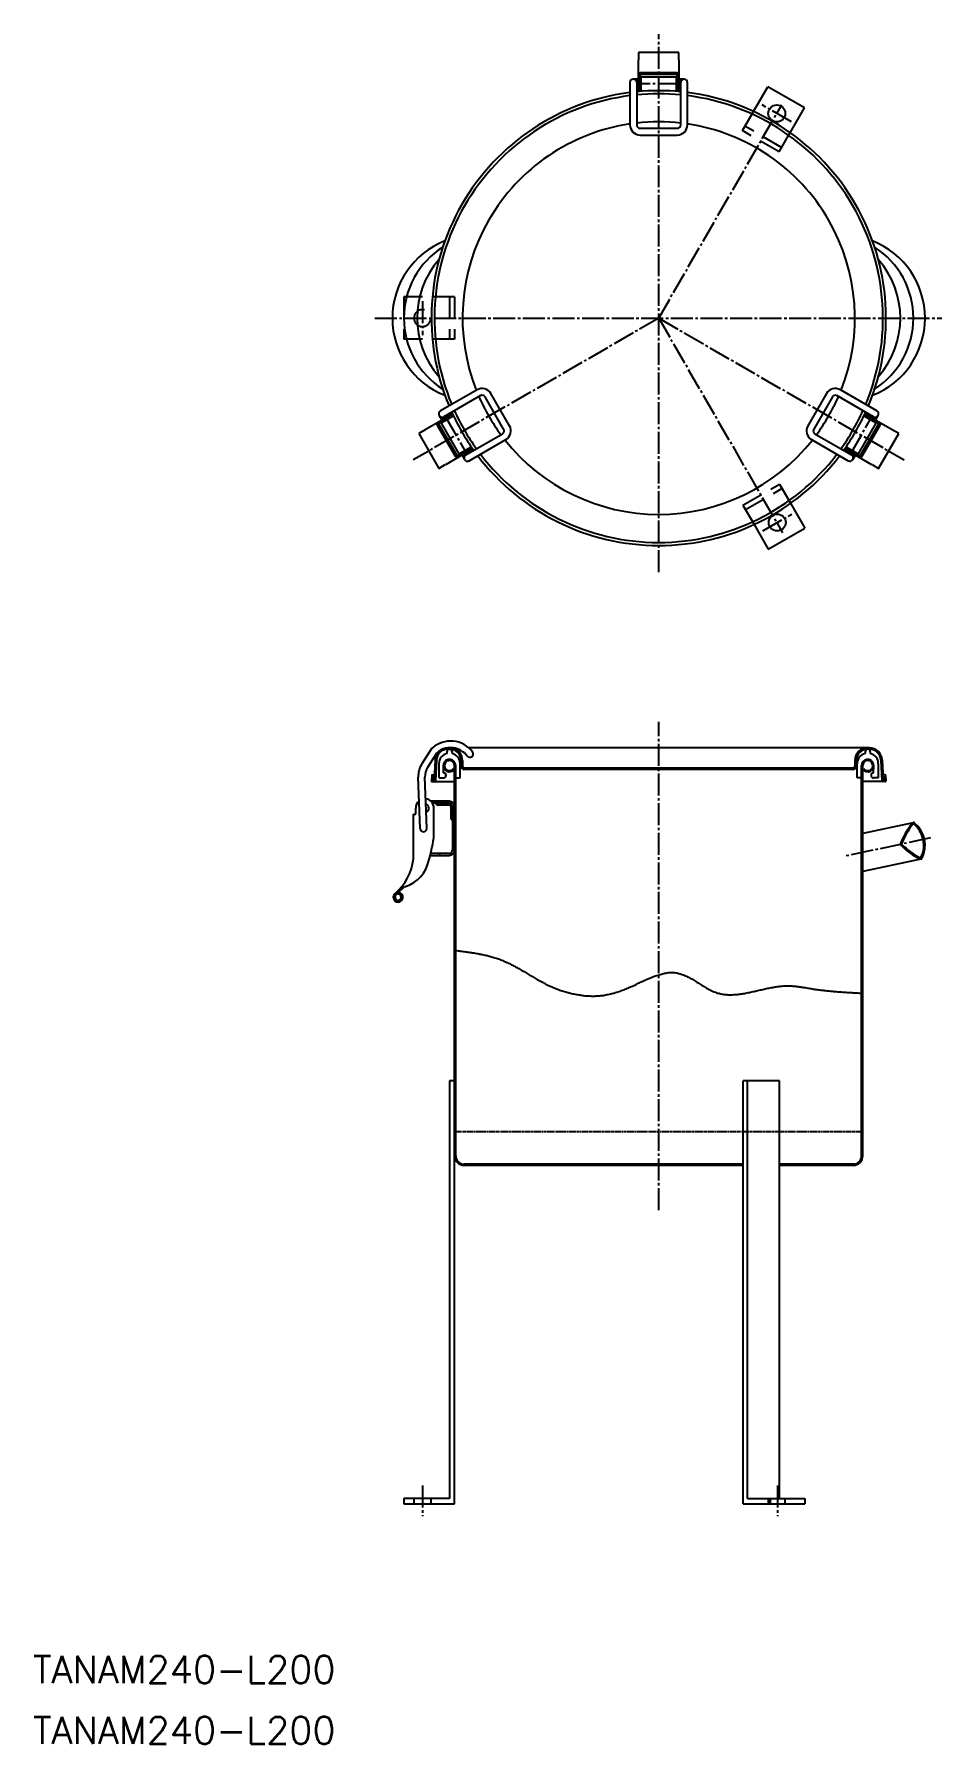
# Model space of a CAD drawing. Extents: x 254 to 791, y -216 to 795.
import ezdxf

# ---------------------------------------------------------------- set-up
doc = ezdxf.new("R2010")
doc.units = 0
for name, pattern in [('CENTER', [17.5, 13, -1.5, 1.5, -1.5]), ('DASHED', [19.05, 12.7, -6.35]), ('PHANTOM', [2.5, 1.25, -0.25, 0.25, -0.25, 0.25, -0.25])]:
    doc.linetypes.add(name, pattern=pattern)
doc.layers.get('0').update_dxf_attribs({"linetype": 'CONTINUOUS'})
doc.layers.add('CENTER', color=1, linetype='CENTER')
doc.styles.get("Standard").update_dxf_attribs({"font": 'txt.shx', "bigfont": '@extfont2.shx'})

msp = doc.modelspace()

# ---------------------------------------------------------------- linework, layer by layer
at = {"color": 7, "linetype": 'CONTINUOUS'}
for p, q in [((611.1, 760.7), (611.1, 779.5)), ((611.2, 779.5), (611.1, 779.5)), ((635, 783.9), (611.2, 783.9)), ((611.2, 783.9), (611.2, 779.5)), ((635, 779.5), (635, 783.9)), ((635.1, 779.5), (635, 779.5)), ((635.1, 779.5), (635.1, 760.7)), ((611.1, 768.1), (608.1, 768.1)), ((612.1, 770.7), (611.1, 770.7)), ((634.1, 770.9), (612.1, 770.9)), ((612.1, 770.9), (612.1, 760.8)), ((633.8, 771.9), (612.3, 771.9)), ((633.6, 769.3), (612.6, 769.3)), ((612.6, 769.3), (612.6, 760.9)), ((633.6, 760.9), (633.6, 769.3)), ((634.1, 760.8), (634.1, 770.9)), ((635.1, 770.7), (634.1, 770.7)), ((638.1, 768.1), (635.1, 768.1)), ((635.1, 768), (635.8, 768)), ((635.8, 768), (635.8, 762.5)), ((606.1, 766.1), (606.1, 741.1)), ((610.1, 766.1), (610.1, 741.1)), ((610.4, 764.1), (610.1, 764.1)), ((610.4, 767.5), (610.4, 763)), ((611.1, 767.5), (610.4, 767.5)), ((610.4, 763), (611.1, 763)), ((612.6, 767.3), (612.1, 767.3)), ((612.6, 763.3), (612.1, 763.3)), ((634.1, 767.3), (633.6, 767.3)), ((634.1, 763.3), (633.6, 763.3)), ((635.8, 762.5), (635.1, 762.5)), ((635.8, 764.1), (636.1, 764.1)), ((636.1, 741.1), (636.1, 766.1)), ((640.1, 741.1), (640.1, 766.1)), ((679.2, 749), (687.6, 763.7)), ((709.3, 751.2), (687.6, 763.7)), ((700.8, 736.5), (709.3, 751.2)), ((612.1, 739.1), (634.1, 739.1)), ((612.1, 735.1), (634.1, 735.1)), ((515.7, 584.5), (494, 572)), ((517.7, 581.1), (496, 568.6)), ((531.4, 561.3), (520.4, 580.3)), ((534.9, 563.3), (523.9, 582.3)), ((722.3, 582.3), (711.3, 563.3)), ((725.8, 580.3), (714.8, 561.3)), ((750.1, 568.6), (728.5, 581.1)), ((752.1, 572), (730.5, 584.5)), ((485, 561), (501.2, 570.4)), ((501.6, 569.5), (492.9, 564.4)), ((493.3, 569.3), (494.8, 566.7)), ((494.5, 567.3), (499.3, 570.1)), ((501.8, 569), (494.5, 564.8)), ((494.8, 566.7), (494.5, 567.3)), ((496, 566.2), (496.2, 565.8)), ((497.9, 569.3), (497.8, 569.6)), ((499.3, 570.1), (499.6, 569.5)), ((499.5, 568.2), (499.7, 567.8)), ((751.7, 564.8), (744.4, 569)), ((753.3, 564.4), (744.6, 569.5)), ((745, 570.4), (761.2, 561)), ((746.5, 567.8), (746.7, 568.2)), ((747.3, 569.8), (747, 569.2)), ((751.2, 567.6), (747.3, 569.8)), ((748.3, 569.3), (748.4, 569.6)), ((749.9, 565.8), (750.2, 566.2)), ((750.9, 567), (751.2, 567.6)), ((751.4, 566.7), (752.9, 569.3)), ((485, 560.9), (481.2, 558.7)), ((481.2, 558.7), (493.1, 538.1)), ((485, 561), (485, 560.9)), ((492.1, 563.7), (502.9, 545.1)), ((492.6, 565.4), (493.1, 564.5)), ((492.9, 564.4), (503.9, 545.4)), ((494.5, 564.8), (505, 546.6)), ((509, 546), (530.7, 558.5)), ((715.5, 558.5), (737.1, 546)), ((741.2, 546.6), (751.7, 564.8)), ((742.3, 545.4), (753.3, 564.4)), ((743.3, 545.1), (754, 563.7)), ((753.1, 564.5), (753.6, 565.4)), ((753.1, 538.1), (765, 558.7)), ((761.2, 560.9), (761.2, 561)), ((765, 558.7), (761.2, 560.9)), ((513.2, 549.6), (497, 540.2)), ((503.9, 545.4), (512.6, 550.4)), ((505, 546.6), (512.3, 550.8)), ((506.7, 547.6), (507, 547.2)), ((506.8, 545.9), (508.3, 543.3)), ((507.3, 546.2), (507.6, 545.6)), ((507.6, 545.6), (511.5, 547.8)), ((510.2, 549.6), (510.5, 549.2)), ((510.6, 547.3), (510.8, 547)), ((511, 542.6), (532.7, 555.1)), ((511.5, 547.8), (511.2, 548.4)), ((713.5, 555.1), (735.1, 542.6)), ((749.2, 540.2), (733, 549.6)), ((733.6, 550.4), (742.3, 545.4)), ((733.9, 550.8), (741.2, 546.6)), ((734.2, 548.1), (734.6, 548.7)), ((739, 545.3), (734.2, 548.1)), ((735.6, 547.3), (735.4, 547)), ((735.7, 549.2), (736, 549.6)), ((737.9, 543.3), (739.4, 545.9)), ((739.3, 545.9), (739, 545.3)), ((739.2, 547.2), (739.4, 547.6)), ((493.1, 538.1), (496.9, 540.3)), ((496.9, 540.3), (497, 540.2)), ((504.1, 545.5), (504.6, 544.6)), ((741.6, 544.6), (742.1, 545.5)), ((749.2, 540.2), (749.3, 540.3)), ((749.3, 540.3), (753.1, 538.1)), ((701.1, 517.5), (709.5, 502.8)), ((679.5, 504.9), (687.9, 490.3)), ((687.9, 490.3), (709.5, 502.8)), ((483.2, 363.6), (489.2, 372.8)), ((486.5, 361.4), (492.2, 370.2)), ((491, 365.8), (490.3, 353.7)), ((491.8, 365.7), (491.1, 353.3)), ((497.9, 370.6), (497.9, 369.6)), ((501.6, 372.9), (498.4, 372.9)), ((498.4, 372.1), (499.6, 372.1)), ((500.9, 370.6), (500.9, 369.6)), ((506.3, 365.4), (506.3, 361.9)), ((507.1, 365.4), (507.1, 361.9)), ((747.7, 372.9), (510.9, 372.9)), ((739.1, 365.4), (739.1, 361.9)), ((739.9, 365.4), (739.9, 361.9)), ((745.2, 370.6), (745.2, 369.6)), ((747.7, 372.1), (746.6, 372.1)), ((748.2, 370.6), (748.2, 369.6)), ((754.4, 365.7), (755.1, 353.3)), ((755.2, 365.8), (755.9, 353.7)), ((482, 325.3), (480.9, 355.5)), ((486, 325.4), (484.9, 355.6)), ((488.9, 356.5), (488.7, 353.3)), ((489.3, 356.9), (490.1, 356.9)), ((489.6, 356.1), (489.5, 353.7)), ((489.6, 354.9), (490.4, 354.9)), ((493.2, 355.1), (493.2, 363.5)), ((493.2, 355.1), (495.9, 355.1)), ((495.9, 358.1), (495.8, 362.3)), ((502.4, 360.3), (501.8, 360.7)), ((502.4, 131.8), (502.4, 362.4)), ((503.1, 131.8), (503.1, 362.4)), ((503.1, 355.1), (505.7, 355.1)), ((505.7, 355.1), (505.7, 363.5)), ((738.1, 360.9), (508.1, 360.9)), ((738.1, 360.1), (508.1, 360.1)), ((740.5, 355.1), (740.5, 363.5)), ((743.1, 355.1), (740.5, 355.1)), ((743.1, 131.8), (743.1, 362.4)), ((743.8, 131.8), (743.8, 362.4)), ((743.8, 360.3), (744.4, 360.7)), ((750.2, 358.1), (750.4, 362.3)), ((753, 355.1), (750.2, 355.1)), ((753, 355.1), (753, 363.5)), ((756.6, 354.9), (755.8, 354.9)), ((756.9, 356.9), (756.1, 356.9)), ((756.5, 356.1), (756.7, 353.7)), ((757.3, 356.5), (757.5, 353.3)), ((489.1, 352.9), (502.4, 352.9)), ((489.5, 353.7), (490.3, 353.7)), ((757.1, 352.9), (743.8, 352.9)), ((756.7, 353.7), (755.9, 353.7)), ((478.2, 310.2), (478.2, 333.7)), ((478.2, 333.7), (479.4, 333.7)), ((479.4, 333.7), (479.4, 337.3)), ((499.2, 341.3), (488.4, 341.3)), ((499.2, 340.1), (489.4, 340.1)), ((490.2, 319.7), (490.2, 337.3)), ((499.2, 339.1), (492.7, 339.1)), ((500.2, 338.1), (500.2, 331.6)), ((501.2, 338.1), (501.2, 312.5)), ((773.5, 328.6), (743.8, 322.3)), ((488, 309.3), (499.2, 309.3)), ((499.2, 310.5), (488.3, 310.5)), ((493.4, 310.5), (493.4, 309.3)), ((778.1, 307.1), (743.8, 299.8)), ((469.4, 289), (467, 286.6)), ((470.1, 288.3), (467.7, 285.9)), ((469.3, 287.4), (469.2, 286.4)), ((499.4, 176.1), (499.4, -70.9)), ((502.4, 176.1), (499.4, 176.1)), ((502.4, -73.9), (502.4, 176.1)), ((673, -73.9), (673, 176.1)), ((694.6, 176.1), (673, 176.1)), ((675.6, -70.9), (675.6, 176.1)), ((694.6, -70.9), (694.6, 176.1)), ((673, 126.8), (508.1, 126.8)), ((673, 126.1), (508.1, 126.1)), ((717.5, 126.8), (694.6, 126.8)), ((716.8, 126.1), (694.6, 126.1)), ((738.8, 126.8), (716.8, 126.8)), ((738.8, 126.1), (716.8, 126.1)), ((499.4, -70.9), (472.4, -70.9)), ((472.4, -70.9), (472.4, -73.9)), ((472.4, -73.9), (502.4, -73.9)), ((673, -73.9), (709.5, -73.9)), ((675.6, -70.9), (709.5, -70.9)), ((687.9, -70.9), (687.9, -73.9)), ((709.5, -70.9), (709.5, -73.9))]:
    msp.add_line(p, q, dxfattribs=at)
at = {"color": 3, "linetype": 'DASHED'}
for p, q in [((672.6, 737.7), (679.2, 749)), ((695.8, 727.8), (674.1, 740.3)), ((694.3, 725.2), (672.6, 737.7)), ((694.3, 725.2), (700.8, 736.5)), ((480.9, 639.4), (472.4, 639.4)), ((472.4, 639.4), (472.4, 614.4)), ((502.4, 639.4), (480.9, 639.4)), ((499.4, 639.4), (499.4, 614.4)), ((502.4, 639.4), (502.4, 614.4)), ((480.9, 614.4), (472.4, 614.4)), ((502.4, 614.4), (480.9, 614.4)), ((672.9, 516.3), (694.5, 528.8)), ((674.4, 513.7), (696, 526.2)), ((694.5, 528.8), (701.1, 517.5)), ((672.9, 516.3), (679.5, 504.9)), ((478.4, -70.9), (478.4, -73.9)), ((488.4, -70.9), (488.4, -73.9)), ((689, -70.9), (689, -73.9)), ((697.6, -70.9), (697.6, -73.9))]:
    msp.add_line(p, q, dxfattribs=at)
at = {"color": 3, "linetype": 'PHANTOM'}
msp.add_line((502.4, 146.1), (743.8, 146.1), dxfattribs=at)
at = {"color": 3}
msp.add_polyline3d([(502.4, 253.2, 0), (503.1, 253.1, 0), (503.8, 253.1, 0), (504.5, 253, 0), (505.3, 252.9, 0), (506, 252.8, 0), (506.7, 252.7, 0), (507.4, 252.6, 0), (508.1, 252.5, 0), (508.9, 252.4, 0), (509.6, 252.3, 0), (510.3, 252.2, 0), (511, 252.1, 0), (511.7, 252, 0), (512.4, 251.9, 0), (513.1, 251.8, 0), (513.9, 251.7, 0), (514.6, 251.5, 0), (515.3, 251.4, 0), (516, 251.3, 0), (516.7, 251.2, 0), (517.4, 251, 0), (518.1, 250.9, 0), (518.8, 250.7, 0), (519.5, 250.6, 0), (520.2, 250.4, 0), (520.9, 250.3, 0), (521.6, 250.1, 0), (522.2, 249.9, 0), (522.9, 249.8, 0), (523.6, 249.6, 0), (524.3, 249.4, 0), (525, 249.2, 0), (525.6, 249, 0), (526.3, 248.8, 0), (527, 248.6, 0), (527.7, 248.4, 0), (528.3, 248.1, 0), (529, 247.9, 0), (529.6, 247.6, 0), (530.3, 247.4, 0), (530.9, 247.1, 0), (531.6, 246.8, 0), (532.2, 246.6, 0), (532.9, 246.3, 0), (533.5, 246, 0), (534.1, 245.7, 0), (534.8, 245.4, 0), (535.4, 245.1, 0), (536, 244.7, 0), (536.7, 244.4, 0), (537.3, 244.1, 0), (537.9, 243.8, 0), (538.5, 243.4, 0), (539.2, 243.1, 0), (539.8, 242.7, 0), (540.4, 242.4, 0), (541, 242, 0), (541.6, 241.7, 0), (542.2, 241.3, 0), (542.9, 240.9, 0), (543.5, 240.6, 0), (544.1, 240.2, 0), (544.7, 239.9, 0), (545.3, 239.5, 0), (545.9, 239.1, 0), (546.5, 238.8, 0), (547.2, 238.4, 0), (547.8, 238, 0), (548.4, 237.7, 0), (549, 237.3, 0), (549.6, 236.9, 0), (550.3, 236.6, 0), (550.9, 236.2, 0), (551.5, 235.8, 0), (552.1, 235.5, 0), (552.8, 235.1, 0), (553.4, 234.8, 0), (554, 234.5, 0), (554.7, 234.1, 0), (555.3, 233.8, 0), (556, 233.5, 0), (556.6, 233.1, 0), (557.2, 232.8, 0), (557.9, 232.5, 0), (558.6, 232.2, 0), (559.2, 231.9, 0), (559.9, 231.6, 0), (560.5, 231.3, 0), (561.2, 231, 0), (561.9, 230.8, 0), (562.6, 230.5, 0), (563.2, 230.2, 0), (563.9, 230, 0), (564.6, 229.7, 0), (565.3, 229.5, 0), (566, 229.3, 0), (566.7, 229, 0), (567.4, 228.8, 0), (568.1, 228.6, 0), (568.8, 228.4, 0), (569.5, 228.2, 0), (570.2, 228, 0), (570.9, 227.9, 0), (571.6, 227.7, 0), (572.3, 227.5, 0), (573, 227.4, 0), (573.7, 227.2, 0), (574.4, 227.1, 0), (575.1, 227, 0), (575.9, 226.9, 0), (576.6, 226.8, 0), (577.3, 226.7, 0), (578, 226.6, 0), (578.7, 226.5, 0), (579.5, 226.4, 0), (580.2, 226.4, 0), (580.9, 226.3, 0), (581.6, 226.3, 0), (582.4, 226.3, 0), (583.1, 226.2, 0), (583.8, 226.2, 0), (584.5, 226.2, 0), (585.3, 226.2, 0), (586, 226.3, 0), (586.7, 226.3, 0), (587.4, 226.3, 0), (588.2, 226.4, 0), (588.9, 226.5, 0), (589.6, 226.5, 0), (590.4, 226.6, 0), (591.1, 226.7, 0), (591.8, 226.8, 0), (592.5, 227, 0), (593.3, 227.1, 0), (594, 227.2, 0), (594.7, 227.4, 0), (595.4, 227.6, 0), (596.2, 227.8, 0), (596.9, 227.9, 0), (597.6, 228.2, 0), (598.3, 228.4, 0), (599, 228.6, 0), (599.7, 228.9, 0), (600.5, 229.1, 0), (601.2, 229.4, 0), (601.9, 229.6, 0), (602.6, 229.9, 0), (603.3, 230.2, 0), (604, 230.5, 0), (604.7, 230.8, 0), (605.4, 231.1, 0), (606.1, 231.4, 0), (606.9, 231.8, 0), (607.6, 232.1, 0), (608.3, 232.4, 0), (609, 232.7, 0), (609.7, 233.1, 0), (610.4, 233.4, 0), (611, 233.7, 0), (611.7, 234, 0), (612.4, 234.4, 0), (613.1, 234.7, 0), (613.8, 235, 0), (614.5, 235.3, 0), (615.2, 235.6, 0), (615.9, 236, 0), (616.6, 236.3, 0), (617.3, 236.6, 0), (617.9, 236.8, 0), (618.6, 237.1, 0), (619.3, 237.4, 0), (620, 237.7, 0), (620.6, 237.9, 0), (621.3, 238.2, 0), (622, 238.4, 0), (622.7, 238.6, 0), (623.3, 238.8, 0), (624, 239, 0), (624.7, 239.2, 0), (625.3, 239.4, 0), (626, 239.5, 0), (626.6, 239.7, 0), (627.3, 239.8, 0), (628, 239.9, 0), (628.6, 240, 0), (629.3, 240, 0), (629.9, 240.1, 0), (630.6, 240.1, 0), (631.2, 240.1, 0), (631.9, 240.1, 0), (632.5, 240, 0), (633.2, 239.9, 0), (633.8, 239.9, 0), (634.4, 239.7, 0), (635.1, 239.6, 0), (635.7, 239.4, 0), (636.3, 239.2, 0), (637, 239, 0), (637.6, 238.8, 0), (638.2, 238.5, 0), (638.9, 238.2, 0), (639.5, 238, 0), (640.1, 237.6, 0), (640.7, 237.3, 0), (641.4, 237, 0), (642, 236.6, 0), (642.6, 236.3, 0), (643.2, 235.9, 0), (643.9, 235.5, 0), (644.5, 235.1, 0), (645.1, 234.7, 0), (645.7, 234.3, 0), (646.4, 233.9, 0), (647, 233.6, 0), (647.6, 233.2, 0), (648.3, 232.8, 0), (648.9, 232.4, 0), (649.5, 232, 0), (650.1, 231.6, 0), (650.8, 231.2, 0), (651.4, 230.8, 0), (652.1, 230.5, 0), (652.7, 230.1, 0), (653.3, 229.8, 0), (654, 229.5, 0), (654.6, 229.2, 0), (655.3, 228.9, 0), (655.9, 228.6, 0), (656.6, 228.4, 0), (657.2, 228.1, 0), (657.9, 227.9, 0), (658.6, 227.8, 0), (659.2, 227.6, 0), (659.9, 227.4, 0), (660.6, 227.3, 0), (661.3, 227.2, 0), (661.9, 227.1, 0), (662.6, 227, 0), (663.3, 227, 0), (664, 226.9, 0), (664.7, 226.9, 0), (665.4, 226.9, 0), (666.1, 226.9, 0), (666.8, 226.9, 0), (667.5, 227, 0), (668.2, 227, 0), (668.9, 227.1, 0), (669.6, 227.1, 0), (670.3, 227.2, 0), (671, 227.3, 0), (671.7, 227.4, 0), (672.4, 227.5, 0), (673.1, 227.6, 0), (673.8, 227.7, 0), (674.5, 227.9, 0), (675.3, 228, 0), (676, 228.2, 0), (676.7, 228.3, 0), (677.4, 228.5, 0), (678.1, 228.6, 0), (678.9, 228.8, 0), (679.6, 228.9, 0), (680.3, 229.1, 0), (681, 229.3, 0), (681.7, 229.4, 0), (682.5, 229.6, 0), (683.2, 229.8, 0), (683.9, 229.9, 0), (684.7, 230.1, 0), (685.4, 230.3, 0), (686.1, 230.4, 0), (686.8, 230.6, 0), (687.6, 230.8, 0), (688.3, 230.9, 0), (689, 231.1, 0), (689.7, 231.2, 0), (690.5, 231.3, 0), (691.2, 231.5, 0), (691.9, 231.6, 0), (692.6, 231.7, 0), (693.4, 231.8, 0), (694.1, 231.9, 0), (694.8, 232, 0), (695.5, 232.1, 0), (696.2, 232.1, 0), (697, 232.2, 0), (697.7, 232.2, 0), (698.4, 232.2, 0), (699.1, 232.3, 0), (699.8, 232.3, 0), (700.6, 232.2, 0), (701.3, 232.2, 0), (702, 232.2, 0), (702.7, 232.1, 0), (703.4, 232.1, 0), (704.1, 232, 0), (704.8, 231.9, 0), (705.5, 231.8, 0), (706.2, 231.7, 0), (706.9, 231.6, 0), (707.6, 231.5, 0), (708.3, 231.4, 0), (709, 231.3, 0), (709.8, 231.2, 0), (710.5, 231, 0), (711.2, 230.9, 0), (711.9, 230.8, 0), (712.6, 230.7, 0), (713.3, 230.6, 0), (714, 230.4, 0), (714.7, 230.3, 0), (715.4, 230.2, 0), (716.1, 230.1, 0), (716.8, 230, 0), (717.5, 229.9, 0), (718.2, 229.8, 0), (718.9, 229.7, 0), (719.6, 229.6, 0), (720.3, 229.6, 0), (721, 229.5, 0), (721.8, 229.4, 0), (722.5, 229.3, 0), (723.2, 229.2, 0), (723.9, 229.2, 0), (724.6, 229.1, 0), (725.3, 229, 0), (726, 229, 0), (726.7, 228.9, 0), (727.4, 228.8, 0), (728.1, 228.8, 0), (728.8, 228.7, 0), (729.6, 228.7, 0), (730.3, 228.6, 0), (731, 228.6, 0), (731.7, 228.5, 0), (732.4, 228.5, 0), (733.1, 228.4, 0), (733.8, 228.4, 0), (734.5, 228.3, 0), (735.3, 228.3, 0), (736, 228.3, 0), (736.7, 228.2, 0), (737.4, 228.2, 0), (738.1, 228.1, 0), (738.8, 228.1, 0), (739.5, 228.1, 0), (740.2, 228, 0), (740.9, 228, 0), (741.7, 227.9, 0), (742.4, 227.9, 0), (743.1, 227.9, 0)], dxfattribs=at)
at = {"color": 7, "linetype": 'CONTINUOUS'}
for centre in [(692.9, 747.9), (693.2, 506.1)]:
    msp.add_circle(centre, 5, dxfattribs=at)
for centre, radius, start, end in [((608.1, 766.1), 2, 0, 180), ((612.3, 770.6), 1.25, 90, 180), ((633.8, 770.6), 1.25, 0, 90), ((638.1, 766.1), 2, 0, 180), ((623.1, 626.9), 134.4, 97.2674, 202.7326), ((623.1, 626.9), 132.6, 97.3648, 202.6352), ((623.1, 626.9), 134.4, 84.4488, 95.5512), ((623.1, 626.9), 132.6, 84.3746, 95.6254), ((623.1, 626.9), 134.4, 337.2674, 82.7326), ((623.1, 626.9), 132.6, 337.3648, 82.6352), ((623.1, 626.9), 116, 98.4271, 201.5729), ((612.1, 741.1), 6, 180, 270), ((623.1, 626.9), 116, 83.5654, 96.4346), ((612.1, 741.1), 2, 180, 270), ((634.1, 741.1), 2, 270, 0), ((634.1, 741.1), 6, 270, 0), ((623.1, 626.9), 116, 338.4271, 81.5729), ((514.6, 626.9), 49, 111.4436, 248.5564), ((522.2, 626.9), 49.8, 122.5859, 237.4141), ((731.6, 626.9), 49, 291.4436, 68.5564), ((723.9, 626.9), 49.8, 302.5859, 57.4141), ((532.6, 626.9), 52.4, 138.632, 221.368), ((713.6, 626.9), 52.4, 318.632, 41.368), ((518.7, 579.3), 6, 30, 120), ((623.1, 626.9), 116, 203.5654, 216.4346), ((518.7, 579.3), 2, 30, 120), ((623.1, 626.9), 116, 323.5654, 336.4346), ((727.5, 579.3), 6, 60, 150), ((727.5, 579.3), 2, 60, 150), ((495, 570.3), 2, 120, 300), ((623.1, 626.9), 134.4, 204.4488, 215.5512), ((623.1, 626.9), 132.6, 204.3746, 215.6254), ((623.1, 626.9), 132.6, 324.3746, 335.6254), ((623.1, 626.9), 134.4, 324.4488, 335.5512), ((751.1, 570.3), 2, 240, 60), ((493.2, 564.3), 1.25, 120, 210), ((529.7, 560.3), 2, 300, 30), ((529.7, 560.3), 6, 300, 30), ((716.5, 560.3), 6, 150, 240), ((716.5, 560.3), 2, 150, 240), ((753, 564.3), 1.25, 330, 60), ((510, 544.3), 2, 120, 300), ((623.1, 626.9), 132.6, 217.3648, 322.6352), ((623.1, 626.9), 116, 218.4271, 321.5729), ((736.1, 544.3), 2, 240, 60), ((504, 545.7), 1.25, 210, 300), ((623.1, 626.9), 134.4, 217.2674, 322.7326), ((742.2, 545.7), 1.25, 240, 330), ((500.1, 360.6), 16.3, 37.3016, 131.742), ((498.4, 365.4), 7.5, 90, 177), ((498.4, 365.4), 6.7, 90, 177), ((500.1, 360.6), 12.3, 37.3016, 129.4248), ((499.4, 363.5), 6.25, 103.8865, 180), ((499.4, 362.4), 3.65, 0, 323.9223), ((499.4, 362.4), 2.95, 0, 323.9223), ((499.4, 370.6), 1.5, 0, 180), ((499.6, 365.4), 7.5, 0, 90), ((499.6, 365.4), 6.7, 0, 90), ((499.4, 363.5), 6.25, 0, 76.1135), ((511.5, 369.3), 2, 217.3016, 37.3016), ((746.6, 365.4), 7.5, 90, 180), ((746.6, 365.4), 6.7, 90, 180), ((746.7, 363.5), 6.25, 103.8865, 180), ((746.7, 362.4), 3.65, 216.0777, 180), ((746.7, 362.4), 2.95, 216.0777, 180), ((746.7, 370.6), 1.5, 0, 180), ((747.7, 365.4), 7.5, 3, 90), ((747.7, 365.4), 6.7, 3, 90), ((746.7, 363.5), 6.25, 0, 76.1135), ((494.9, 355.9), 14, 147, 182), ((494.9, 355.9), 10, 147, 182), ((489.3, 356.5), 0.4, 90, 177), ((490.1, 356.5), 0.4, 357, 90), ((495.9, 356.6), 1.5, 270, 90), ((508.1, 361.9), 1.8, 180, 270), ((508.1, 361.9), 1, 180, 270), ((738.1, 361.9), 1, 270, 0), ((738.1, 361.9), 1.8, 270, 0), ((750.2, 356.6), 1.5, 90, 270), ((756.1, 356.5), 0.4, 90, 183), ((756.9, 356.5), 0.4, 3, 90), ((489.1, 353.3), 0.4, 177, 270), ((490.7, 353.3), 0.4, 270, 357), ((755.5, 353.3), 0.4, 183, 270), ((757.1, 353.3), 0.4, 270, 3), ((484.8, 337.3), 5.4, 128.5827, 180), ((484.8, 337.3), 5.4, 0, 83.6767), ((484.8, 337.3), 2.4, 291.0083, 72.9917), ((492.7, 340.6), 1.5, 199.4712, 270), ((499.2, 338.1), 3.2, 0, 90), ((499.2, 338.1), 2, 0, 90), ((499.2, 338.1), 1, 0, 90), ((484, 325.3), 2, 182, 2), ((501.7, 331.6), 1.5, 180, 250.5288), ((812.4, 297.6), 50, 142.1222, 157.9034), ((812.4, 297.6), 49.3, 142.1222, 157.9034), ((773.7, 327.7), 1, 50.5801, 102), ((773.7, 327.7), 0.3, 50.5801, 142.1222), ((763.6, 315.3), 16.3, 333.4199, 50.5801), ((763.6, 315.3), 17, 333.4199, 50.5801), ((391.3, 334.8), 100, 341.9543, 351.3362), ((767, 316), 1, 157.9034, 226.0966), ((801, 351.3), 50, 226.0966, 241.8778), ((767, 316), 0.3, 157.9034, 226.0966), ((801, 351.3), 49.3, 226.0966, 241.8778), ((448.2, 310.2), 30, 315, 0), ((467.4, 310), 20, 279.3023, 341.9543), ((499.2, 312.5), 2, 270, 0), ((499.2, 312.5), 3.2, 270, 0), ((777.9, 308.1), 0.3, 241.8778, 333.4199), ((777.9, 308.1), 1, 282, 333.4199), ((469, 284.6), 2.85, 135, 85.4755), ((469, 284.6), 1.85, 135, 85.4755), ((448.2, 310.2), 31, 315, 320.8189), ((508.1, 131.8), 5.7, 180, 270), ((508.1, 131.8), 5, 180, 270), ((738.1, 131.8), 5.7, 270, 0), ((738.1, 131.8), 5, 270, 0)]:
    msp.add_arc(centre, radius, start, end, dxfattribs=at)
at = {"color": 3, "linetype": 'DASHED'}
for start, end in [(143.5614, 216.4386), (216.4386, 143.5614)]:
    msp.add_arc((483.4, 626.9), 5, start, end, dxfattribs=at)
at = {"layer": 'CENTER', "color": 1, "linetype": 'CENTER'}
for p, q in [((623.1, 476.7), (623.1, 794.7)), ((635.6, 765.3), (610.5, 765.3)), ((623.1, 626.9), (695.9, 753)), ((701.6, 742.9), (684.3, 752.9)), ((483.4, 636.9), (483.4, 616.9)), ((455.3, 626.9), (790.5, 626.9)), ((623.1, 626.9), (478, 543.1)), ((623.1, 626.9), (768.2, 543.1)), ((623.1, 626.9), (696.4, 499.9)), ((497, 568.5), (509.5, 546.8)), ((736.7, 546.9), (749.2, 568.6)), ((684.6, 501.1), (701.9, 511.1)), ((623.1, 99.7), (623.1, 388.3)), ((783.9, 319.6), (732.6, 308.7)), ((483.4, -63.2), (483.4, -81.2)), ((693.3, -63.2), (693.3, -81.2))]:
    msp.add_line(p, q, dxfattribs=at)

# ---------------------------------------------------------------- texts
at = {"color": 7, "linetype": 'CONTINUOUS'}
for p in [(253.1, -179.9), (253.1, -215.8)]:
    msp.add_text('TANAM240-L200', height=16, dxfattribs=at).set_placement(p)

doc.saveas('drawing.dxf')
